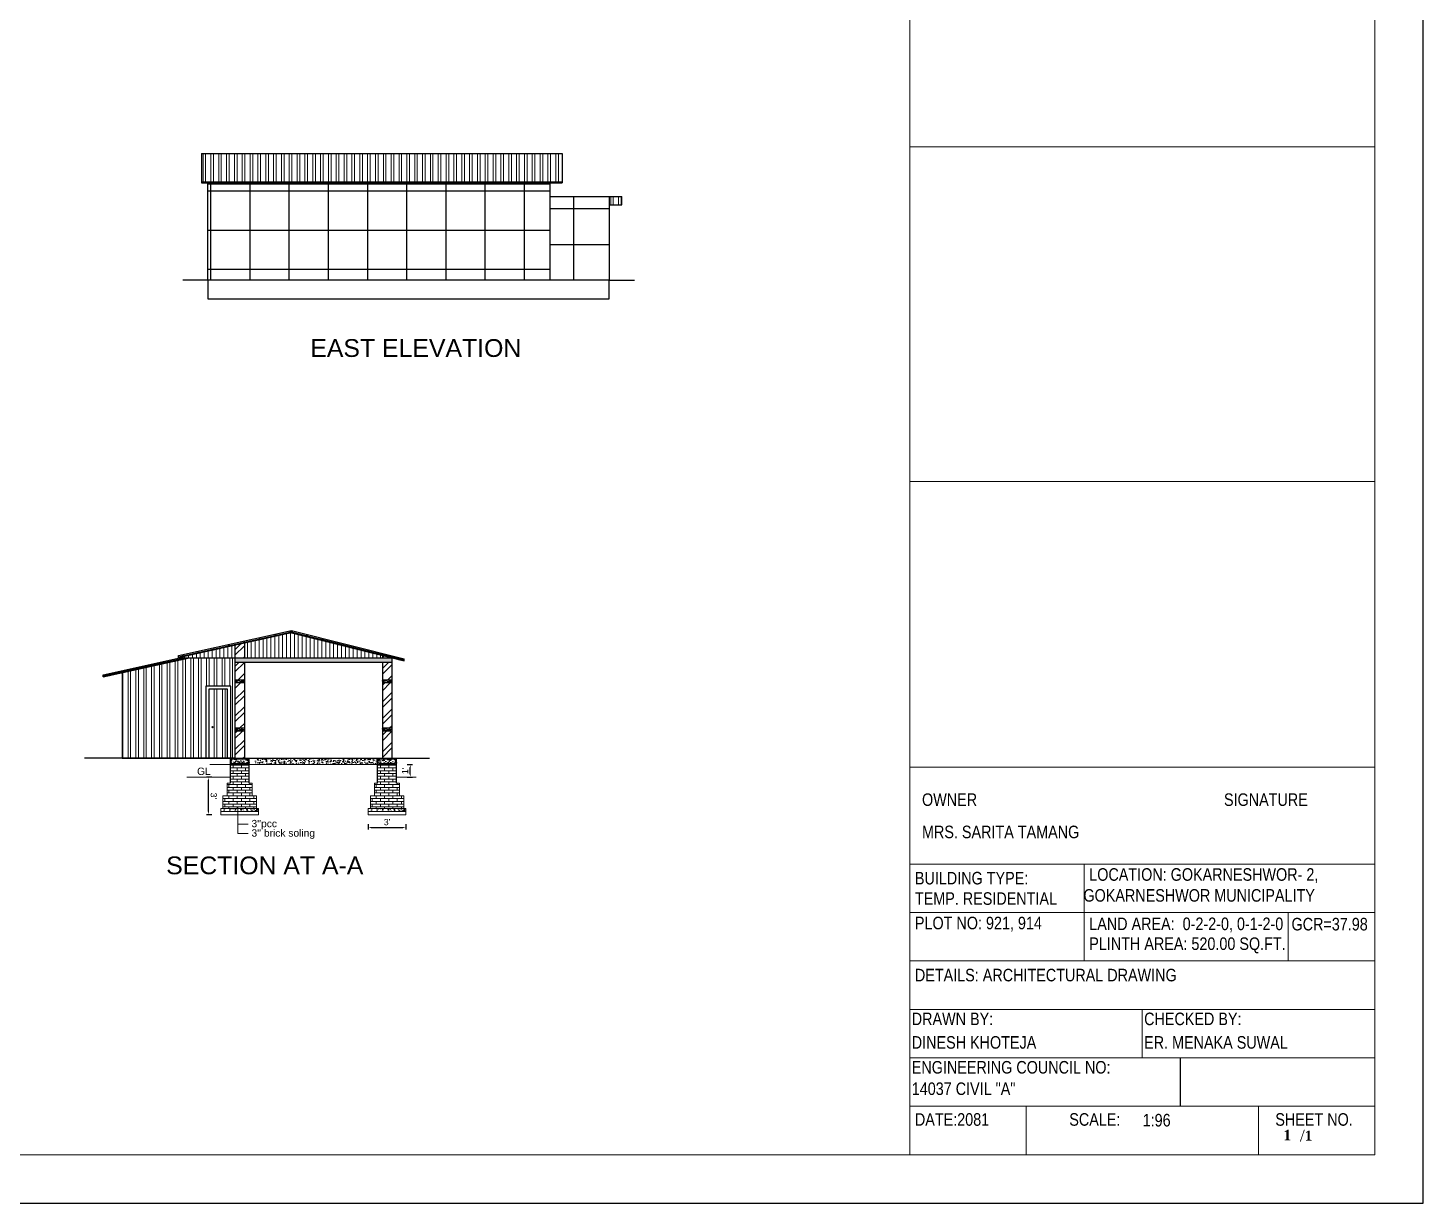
# Model space of a CAD drawing. Header units: inches. Extents: x 961 to 4138, y -14268 to -12020.
# Drawn here: x 2803 to 4138, y -14268 to -13144 of the extents above; entities that cross this region are included whole.
import ezdxf

# ---------------------------------------------------------------- set-up
doc = ezdxf.new("R2010")
doc.units = ezdxf.units.IN
doc.header["$LTSCALE"] = 0.5
doc.header["$MEASUREMENT"] = 0
doc.header["$PDMODE"] = 66
for name, color, linetype, lineweight in [('1', 7, 'Continuous', 25), ('DIM_LINE', 173, 'Continuous', 20), ('door', 202, 'Continuous', 5), ('ELE1', 3, 'Continuous', 9), ('steps', 253, 'Continuous', 20), ('TEXT', 220, 'Continuous', 9), ('Text 0.200', 122, 'Continuous', 20), ('WALL - A', 1, 'Continuous', 40)]:
    doc.layers.add(name, color=color, linetype=linetype, lineweight=lineweight)
doc.layers.add('A-Wall', color=7, linetype='Continuous')
doc.styles.add('Lettring Text', font='arial.ttf')
doc.styles.add('ordinary', font='ARIALN.TTF')
doc.styles.get("Standard").update_dxf_attribs({"font": 'arial.ttf'})
doc.dimstyles.new('Copy of Standard', dxfattribs={"dimtxt": 6, "dimasz": 2.875, "dimexe": 2, "dimexo": 4, "dimgap": 2, "dimtad": 1, "dimdec": 0, "dimrnd": 1, "dimzin": 0, "dimdsep": 46, "dimlunit": 4, "dimtxsty": 'Lettring Text', "dimcen": 0.1, "dimclrd": 7, "dimclre": 7, "dimclrt": 7, "dimazin": 0, "dimtfac": 0.645, "dimtdec": 0, "dimtmove": 1, "dimatfit": 0, "dimfxl": 3, "dimfxlon": 1, "dimtfillclr": 256, "dimtolj": 1, "dimtzin": 0, "dimlwd": -1, "dimlwe": -1, "dimarcsym": 2})
pattern_1 = [(45, (-361947.799, 27380.32), (-7.9549513, 7.9549513), []), (45, (-361942.496, 27380.32), (-7.9549513, 7.9549513), [])]
pattern_2 = [(90, (-361947.7992, 27380.3205), (-3.75, 0), [])]

# ---------------------------------------------------------------- blocks, each defined once
blk = doc.blocks.new('*D1846')
at = {"color": 7, "transparency": 16777216}
for p, q in [((2979.3, -13860.5), (2974.3, -13860.5)), ((2976.3, -13893.6), (2976.3, -13863.4)), ((2979.3, -13896.5), (2974.3, -13896.5))]:
    blk.add_line(p, q, dxfattribs=at)
at = {"color": 7, "linetype": 'ByBlock', "transparency": 16777216}
for points in [[(2976.7, -13863.4), (2975.8, -13863.4), (2976.3, -13860.5)], [(2976.7, -13893.6), (2975.8, -13893.6), (2976.3, -13896.5)]]:
    blk.add_solid(points, dxfattribs=at)
at = {"layer": 'Defpoints', "color": 0, "linetype": 'ByBlock', "transparency": 16777216}
for p in [(2976.3, -13860.5), (2988.1, -13860.5), (2988.1, -13896.5)]:
    blk.add_point(p, dxfattribs=at)
at = {"color": 7, "linetype": 'ByBlock', "lineweight": 5, "transparency": 16777216, "insert": (2981.3, -13878.5), "char_height": 6, "attachment_point": 5, "rotation": 270.0012, "style": 'Lettring Text'}
blk.add_mtext("\\A1;3'", dxfattribs=at)
blk = doc.blocks.new('*D1847')
at = {"color": 7, "transparency": 16777216}
for p, q in [((3166.3, -13848.5), (3171.3, -13848.5)), ((3169.3, -13857.6), (3169.3, -13851.4)), ((3166.3, -13860.5), (3171.3, -13860.5))]:
    blk.add_line(p, q, dxfattribs=at)
at = {"color": 7, "linetype": 'ByBlock', "transparency": 16777216}
for points in [[(3168.8, -13851.4), (3169.8, -13851.4), (3169.3, -13848.5)], [(3168.8, -13857.6), (3169.8, -13857.6), (3169.3, -13860.5)]]:
    blk.add_solid(points, dxfattribs=at)
at = {"layer": 'Defpoints', "color": 0, "linetype": 'ByBlock', "transparency": 16777216}
for p in [(3156.1, -13848.5), (3169.3, -13848.5), (3156.1, -13860.5)]:
    blk.add_point(p, dxfattribs=at)
at = {"color": 7, "linetype": 'ByBlock', "lineweight": 5, "transparency": 16777216, "insert": (3164.3, -13854.5), "char_height": 6, "attachment_point": 5, "rotation": 90, "style": 'Lettring Text'}
blk.add_mtext("\\A1;1'", dxfattribs=at)
blk = doc.blocks.new('*D1845')
at = {"color": 7, "transparency": 16777216}
for p, q in [((3129.1, -13905.7), (3129.1, -13910.7)), ((3165.1, -13905.7), (3165.1, -13910.7)), ((3131.9, -13908.7), (3162.2, -13908.7))]:
    blk.add_line(p, q, dxfattribs=at)
at = {"color": 7, "linetype": 'ByBlock', "transparency": 16777216}
for points in [[(3131.9, -13908.2), (3131.9, -13909.2), (3129.1, -13908.7)], [(3162.2, -13908.2), (3162.2, -13909.2), (3165.1, -13908.7)]]:
    blk.add_solid(points, dxfattribs=at)
at = {"layer": 'Defpoints', "color": 0, "linetype": 'ByBlock', "transparency": 16777216}
for p in [(3129.1, -13896.5), (3165.1, -13896.5), (3165.1, -13908.7)]:
    blk.add_point(p, dxfattribs=at)
at = {"color": 7, "linetype": 'ByBlock', "lineweight": 5, "transparency": 16777216, "insert": (3147.1, -13903.6), "char_height": 6, "attachment_point": 5, "style": 'Lettring Text'}
blk.add_mtext("\\A1;3'", dxfattribs=at)

msp = doc.modelspace()

# ---------------------------------------------------------------- hatches: boundary and pattern name
at = {"linetype": 'ByBlock', "lineweight": 5}
h = msp.add_hatch(dxfattribs=at)
h.set_pattern_fill('AR-CONC', scale=0.5, style=0)
h.set_pattern_definition([(50, (-43237.3515, 55037.2703), (3.58630091, -0.31376067), [0.375, -4.125]), (355, (-43237.3515, 55037.2703), (-0.69375667, 3.76096067), [0.3, -3.3]), (100.4514, (-43237.0526, 55037.2442), (2.89254691, 3.44719771), [0.31870095, -3.50571056]), (46.1842, (-43237.3515, 55038.2703), (5.33620524, -0.82759507), [0.5625, -6.1875]), (96.6356, (-43236.907, 55038.2014), (4.67331353, 4.87058935), [0.47805144, -5.258565]), (351.1842, (-43237.3515, 55038.2703), (4.67330973, 4.870593), [0.45, -4.95]), (21, (-43236.8515, 55038.0203), (2.98453526, -2.01309445), [0.375, -4.125]), (326, (-43236.8515, 55038.0203), (1.21657666, 3.62575023), [0.3, -3.3]), (71.4514, (-43236.6028, 55037.8526), (4.20111314, 1.61265248), [0.31870095, -3.50571056]), (37.5, (-43237.3515, 55037.2703), (0.060799277, 1.66446927), [0, -3.26, 0, -3.35, 0, -3.3125]), (7.5, (-43237.3515, 55037.2703), (1.315347687, 1.97205856), [0, -1.91, 0, -3.185, 0, -1.2625]), (327.5, (-43238.4665, 55037.2703), (2.66911218, -0.112774359), [0, -1.25, 0, -3.9, 0, -5.175]), (317.5, (-43238.9665, 55037.2703), (2.91593085, 0.50052491), [0, -1.625, 0, -2.59, 0, -3.675])])
h.paths.add_polyline_path([(3010.6, -13767.5), (3001.6, -13767.5), (3001.6, -13770.5), (3010.6, -13770.5)])
h.paths.add_polyline_path([(3009.5, -13769.6, -0.404321), (3009, -13769.1, -1), (3010, -13769.1, -0.424176), (3009.5, -13769.6), (3002.7, -13769.6, -0.424176), (3002.2, -13769.1, -1), (3003.2, -13769.1, -0.404321), (3002.7, -13769.6)], flags=16)
h = msp.add_hatch(color=7, dxfattribs=at)
h.paths.add_polyline_path([(3010, -13769.1, 0.414214), (3009.5, -13768.6), (3009.3, -13768.7, 0.315664), (3009, -13769.1, 1)])
h.paths.add_polyline_path([(3002.8, -13768.7), (3002.7, -13768.6, 0.414214), (3002.2, -13769.1, 0.404321), (3002.6, -13769.6), (3002.7, -13769.6, 0.404321), (3003.2, -13769.1, 0.315664)])
h = msp.add_hatch(dxfattribs=at)
h.set_pattern_fill('AR-CONC', scale=0.5, style=0)
h.set_pattern_definition([(50, (-43096.3515, 55037.2703), (3.58630091, -0.31376067), [0.375, -4.125]), (355, (-43096.3515, 55037.2703), (-0.69375667, 3.76096067), [0.3, -3.3]), (100.4514, (-43096.0526, 55037.2442), (2.89254691, 3.44719771), [0.31870095, -3.50571056]), (46.1842, (-43096.3515, 55038.2703), (5.33620524, -0.82759507), [0.5625, -6.1875]), (96.6356, (-43095.907, 55038.2014), (4.67331353, 4.87058935), [0.47805144, -5.258565]), (351.1842, (-43096.3515, 55038.2703), (4.67330973, 4.870593), [0.45, -4.95]), (21, (-43095.8515, 55038.0203), (2.98453526, -2.01309445), [0.375, -4.125]), (326, (-43095.8515, 55038.0203), (1.21657666, 3.62575023), [0.3, -3.3]), (71.4514, (-43095.6028, 55037.8526), (4.20111314, 1.61265248), [0.31870095, -3.50571056]), (37.5, (-43096.3515, 55037.2703), (0.060799277, 1.66446927), [0, -3.26, 0, -3.35, 0, -3.3125]), (7.5, (-43096.3515, 55037.2703), (1.315347687, 1.97205856), [0, -1.91, 0, -3.185, 0, -1.2625]), (327.5, (-43097.4665, 55037.2703), (2.66911218, -0.112774359), [0, -1.25, 0, -3.9, 0, -5.175]), (317.5, (-43097.9665, 55037.2703), (2.91593085, 0.50052491), [0, -1.625, 0, -2.59, 0, -3.675])])
h.paths.add_polyline_path([(3151.6, -13767.5), (3142.6, -13767.5), (3142.6, -13770.5), (3151.6, -13770.5)])
h.paths.add_polyline_path([(3150.5, -13769.6, -0.404321), (3150, -13769.1, -1), (3151, -13769.1, -0.424176), (3150.5, -13769.6), (3143.7, -13769.6, -0.424176), (3143.2, -13769.1, -1), (3144.2, -13769.1, -0.404321), (3143.7, -13769.6)], flags=16)
h = msp.add_hatch(color=7, dxfattribs=at)
h.paths.add_polyline_path([(3151, -13769.1, 0.414214), (3150.5, -13768.6), (3150.3, -13768.7, 0.315664), (3150, -13769.1, 1)])
h.paths.add_polyline_path([(3143.8, -13768.7), (3143.7, -13768.6, 0.414214), (3143.2, -13769.1, 0.404321), (3143.6, -13769.6), (3143.7, -13769.6, 0.404321), (3144.2, -13769.1, 0.315664)])
h = msp.add_hatch(dxfattribs=at)
h.set_pattern_fill('AR-CONC', scale=0.5, style=0)
h.set_pattern_definition([(50, (-43237.3515, 54991.2703), (3.58630091, -0.31376067), [0.375, -4.125]), (355, (-43237.3515, 54991.2703), (-0.69375667, 3.76096067), [0.3, -3.3]), (100.4514, (-43237.0526, 54991.2442), (2.89254691, 3.44719771), [0.31870095, -3.50571056]), (46.1842, (-43237.3515, 54992.2703), (5.33620524, -0.82759507), [0.5625, -6.1875]), (96.6356, (-43236.907, 54992.2014), (4.67331353, 4.87058935), [0.47805144, -5.258565]), (351.1842, (-43237.3515, 54992.2703), (4.67330973, 4.870593), [0.45, -4.95]), (21, (-43236.8515, 54992.0203), (2.98453526, -2.01309445), [0.375, -4.125]), (326, (-43236.8515, 54992.0203), (1.21657666, 3.62575023), [0.3, -3.3]), (71.4514, (-43236.6028, 54991.8526), (4.20111314, 1.61265248), [0.31870095, -3.50571056]), (37.5, (-43237.3515, 54991.2703), (0.060799277, 1.66446927), [0, -3.26, 0, -3.35, 0, -3.3125]), (7.5, (-43237.3515, 54991.2703), (1.315347687, 1.97205856), [0, -1.91, 0, -3.185, 0, -1.2625]), (327.5, (-43238.4665, 54991.2703), (2.66911218, -0.112774359), [0, -1.25, 0, -3.9, 0, -5.175]), (317.5, (-43238.9665, 54991.2703), (2.91593085, 0.50052491), [0, -1.625, 0, -2.59, 0, -3.675])])
h.paths.add_polyline_path([(3010.6, -13813.5), (3001.6, -13813.5), (3001.6, -13816.5), (3010.6, -13816.5)])
h.paths.add_polyline_path([(3009.5, -13815.6, -0.404321), (3009, -13815.1, -1), (3010, -13815.1, -0.424176), (3009.5, -13815.6), (3002.7, -13815.6, -0.424176), (3002.2, -13815.1, -1), (3003.2, -13815.1, -0.404321), (3002.7, -13815.6)], flags=16)
h = msp.add_hatch(color=7, dxfattribs=at)
h.paths.add_polyline_path([(3010, -13815.1, 0.414214), (3009.5, -13814.6), (3009.3, -13814.7, 0.315664), (3009, -13815.1, 1)])
h.paths.add_polyline_path([(3002.8, -13814.7), (3002.7, -13814.6, 0.414214), (3002.2, -13815.1, 0.404321), (3002.6, -13815.6), (3002.7, -13815.6, 0.404321), (3003.2, -13815.1, 0.315664)])
h = msp.add_hatch(dxfattribs=at)
h.set_pattern_fill('AR-CONC', scale=0.5, style=0)
h.set_pattern_definition([(50, (-43096.3515, 54991.2703), (3.58630091, -0.31376067), [0.375, -4.125]), (355, (-43096.3515, 54991.2703), (-0.69375667, 3.76096067), [0.3, -3.3]), (100.4514, (-43096.0526, 54991.2442), (2.89254691, 3.44719771), [0.31870095, -3.50571056]), (46.1842, (-43096.3515, 54992.2703), (5.33620524, -0.82759507), [0.5625, -6.1875]), (96.6356, (-43095.907, 54992.2014), (4.67331353, 4.87058935), [0.47805144, -5.258565]), (351.1842, (-43096.3515, 54992.2703), (4.67330973, 4.870593), [0.45, -4.95]), (21, (-43095.8515, 54992.0203), (2.98453526, -2.01309445), [0.375, -4.125]), (326, (-43095.8515, 54992.0203), (1.21657666, 3.62575023), [0.3, -3.3]), (71.4514, (-43095.6028, 54991.8526), (4.20111314, 1.61265248), [0.31870095, -3.50571056]), (37.5, (-43096.3515, 54991.2703), (0.060799277, 1.66446927), [0, -3.26, 0, -3.35, 0, -3.3125]), (7.5, (-43096.3515, 54991.2703), (1.315347687, 1.97205856), [0, -1.91, 0, -3.185, 0, -1.2625]), (327.5, (-43097.4665, 54991.2703), (2.66911218, -0.112774359), [0, -1.25, 0, -3.9, 0, -5.175]), (317.5, (-43097.9665, 54991.2703), (2.91593085, 0.50052491), [0, -1.625, 0, -2.59, 0, -3.675])])
h.paths.add_polyline_path([(3151.6, -13813.5), (3142.6, -13813.5), (3142.6, -13816.5), (3151.6, -13816.5)])
h.paths.add_polyline_path([(3150.5, -13815.6, -0.404321), (3150, -13815.1, -1), (3151, -13815.1, -0.424176), (3150.5, -13815.6), (3143.7, -13815.6, -0.424176), (3143.2, -13815.1, -1), (3144.2, -13815.1, -0.404321), (3143.7, -13815.6)], flags=16)
h = msp.add_hatch(color=7, dxfattribs=at)
h.paths.add_polyline_path([(3151, -13815.1, 0.414214), (3150.5, -13814.6), (3150.3, -13814.7, 0.315664), (3150, -13815.1, 1)])
h.paths.add_polyline_path([(3143.8, -13814.7), (3143.7, -13814.6, 0.414214), (3143.2, -13815.1, 0.404321), (3143.6, -13815.6), (3143.7, -13815.6, 0.404321), (3144.2, -13815.1, 0.315664)])
at = {"layer": '1', "ltscale": 5}
h = msp.add_hatch(dxfattribs=at)
h.set_pattern_fill('ANSI37', color=256, scale=300, angle=45, style=0)
h.set_pattern_definition([(90, (-360283.96, 27837.63), (-37.5, 0), []), (180, (-360283.96, 27837.63), (-4e-15, -37.5), [])])
h.paths.add_polyline_path([(3302.7, -13385.2), (3302.7, -13293.2), (2975.7, -13293.2), (2975.7, -13385.2)])
h = msp.add_hatch(dxfattribs=at)
h.set_pattern_fill('ANSI37', color=256, scale=275, angle=45, style=0)
h.set_pattern_definition([(90, (1039800.913, -752413.743), (-34.375, 0), []), (180, (1039800.913, -752413.743), (-4e-15, -34.375), [])])
h.paths.add_polyline_path([(3302.7, -13385.2), (3359.7, -13385.2), (3359.7, -13313.3), (3359.7, -13305.4), (3302.7, -13305.4)])
at = {"layer": 'DIM_LINE'}
h = msp.add_hatch(dxfattribs=at)
h.set_pattern_fill('ANSI32', color=256, scale=20, angle=45)
h.set_pattern_definition([(90, (-360283.961, 27837.629), (-7.5, 0), []), (90, (-360281.461, 27840.129), (-7.5, 0), [])])
h.paths.add_polyline_path([(3314.7, -13291.1), (3314.7, -13264.1), (2969.7, -13264.1), (2969.7, -13291.1)])
h = msp.add_hatch(dxfattribs=at)
h.set_pattern_fill('ANSI32', color=256, scale=20, angle=45)
h.set_pattern_definition([(90, (-360283.961, 27839.381), (-7.5, 0), []), (90, (-360281.461, 27841.881), (-7.5, 0), [])])
h.paths.add_polyline_path([(3371.7, -13305.4), (3359.7, -13305.4), (3359.7, -13313.3), (3371.7, -13313.3)])
h = msp.add_hatch(dxfattribs=at)
h.set_pattern_fill('ANSI32', color=256, scale=20, angle=45)
h.set_pattern_definition([(90, (-361158.2336, 27380.3205), (-7.5, 0), []), (90, (-361155.7336, 27382.8205), (-7.5, 0), [])])
h.paths.add_polyline_path([(2893.6, -13760.8), (2958.2, -13746.5), (3001.6, -13746.5), (3001.6, -13842.5), (2997.6, -13842.5), (2997.6, -13773.5), (2973.6, -13773.5), (2973.6, -13842.5), (2893.6, -13842.5)])
h = msp.add_hatch(dxfattribs=at)
h.set_pattern_fill('ANSI32', color=256, scale=21, angle=45)
h.set_pattern_definition([(90, (-361158.2336, 27380.3205), (-7.875, 0), []), (90, (-361155.6086, 27382.9455), (-7.875, 0), [])])
h.paths.add_polyline_path([(2994.6, -13776.5), (2976.6, -13776.5), (2976.6, -13842.5), (2994.6, -13842.5)])
at = {"layer": 'door', "ltscale": 0.5}
h = msp.add_hatch(dxfattribs=at)
h.set_pattern_fill('AR-BRSTD', color=256)
h.set_pattern_definition([(0, (-152396.2472, 13044.947), (0, 2.667), []), (90, (-152396.247, 13044.947), (-4, 2.667), [2.667, -2.667])])
h.paths.add_polyline_path([(3015.1, -13848.5), (2997.1, -13848.5), (2997.1, -13866.5), (3015.1, -13866.5)])
h.paths.add_polyline_path([(3018.1, -13866.5), (2994.1, -13866.5), (2994.1, -13878.5), (3015.1, -13878.5), (3018.1, -13878.5)])
h.paths.add_polyline_path([(3022.1, -13878.5), (3015.1, -13878.5), (2994.1, -13878.5), (2990.1, -13878.5), (2990.1, -13890.5), (3022.1, -13890.5)])
h = msp.add_hatch(dxfattribs=at)
h.set_pattern_fill('AR-CONC', color=256, scale=0.8, style=0)
h.set_pattern_definition([(50, (-61322.173, 102669.7413), (5.73808146, -0.50201708), [0.6, -6.6]), (355, (-61322.173, 102669.7413), (-1.11001067, 6.01753707), [0.48, -5.28]), (100.4514, (-61321.695, 102669.6995), (4.62807505, 5.51551634), [0.50992152, -5.6091369]), (46.1842, (-61322.173, 102671.341), (8.5379284, -1.3241521), [0.9, -9.9]), (96.6356, (-61321.462, 102671.231), (7.47730164, 7.79294297), [0.7648823, -8.413704]), (351.1842, (-61322.173, 102671.341), (7.47729556, 7.7929488), [0.72, -7.92]), (21, (-61321.373, 102670.9413), (4.77525642, -3.22095113), [0.6, -6.6]), (326, (-61321.373, 102670.9413), (1.94652266, 5.80120036), [0.48, -5.28]), (71.4514, (-61320.975, 102670.673), (6.72178103, 2.58024397), [0.50992152, -5.6091369]), (37.5, (-61322.1732, 102669.7413), (0.097278843, 2.66315083), [0, -5.216, 0, -5.36, 0, -5.3]), (7.5, (-61322.1732, 102669.7413), (2.1045563, 3.155293695), [0, -3.056, 0, -5.096, 0, -2.02]), (327.5, (-61323.9572, 102669.7413), (4.27057949, -0.180438974), [0, -2, 0, -6.24, 0, -8.28]), (317.5, (-61324.757, 102669.7413), (4.66548935, 0.80083986), [0, -2.6, 0, -4.144, 0, -5.88])])
h.paths.add_polyline_path([(3015.1, -13842.5), (2997.1, -13842.5), (2997.1, -13848.5), (3015.1, -13848.5), (3015.1, -13843.4)])
h.paths.add_polyline_path([(3014.1, -13843.4), (3014.1, -13847.5), (2998.1, -13847.5), (2998.1, -13843.4), (2998.4, -13843.4, -0.049683), (2998.4, -13843.4)], flags=16)
h.paths.add_polyline_path([(3014.1, -13843.8, -1), (3013.4, -13843.8, -1)], flags=0)
h.paths.add_polyline_path([(3014.1, -13847.1, -1), (3013.4, -13847.1, -1)], flags=16)
h.paths.add_polyline_path([(2998.7, -13847.1, -1), (2998.1, -13847.1, -1)], flags=16)
h = msp.add_hatch(color=256, dxfattribs=at)
h.paths.add_polyline_path([(2998.7, -13843.8, 0.385424), (2998.4, -13843.4), (2998.4, -13843.4, 0.385424), (2998.1, -13843.8, 1)])
h.paths.add_polyline_path([(2998.1, -13847.1, 1), (2998.7, -13847.1, 1)])
h.paths.add_polyline_path([(3013.4, -13843.8, 1), (3014.1, -13843.8, 1)])
h.paths.add_polyline_path([(3013.4, -13847.1, 1), (3014.1, -13847.1, 1)])
h = msp.add_hatch(dxfattribs=at)
h.set_pattern_fill('AR-BRSTD', color=256)
h.set_pattern_definition([(0, (-152255.2472, 13044.947), (0, 2.667), []), (90, (-152255.247, 13044.947), (-4, 2.667), [2.667, -2.667])])
h.paths.add_polyline_path([(3156.1, -13848.5), (3138.1, -13848.5), (3138.1, -13866.5), (3156.1, -13866.5)])
h.paths.add_polyline_path([(3159.1, -13866.5), (3135.1, -13866.5), (3135.1, -13878.5), (3156.1, -13878.5), (3159.1, -13878.5)])
h.paths.add_polyline_path([(3163.1, -13878.5), (3156.1, -13878.5), (3135.1, -13878.5), (3131.1, -13878.5), (3131.1, -13890.5), (3163.1, -13890.5)])
h = msp.add_hatch(dxfattribs=at)
h.set_pattern_fill('AR-CONC', color=256, scale=0.8, style=0)
h.set_pattern_definition([(50, (-61181.173, 102669.7413), (5.73808146, -0.50201708), [0.6, -6.6]), (355, (-61181.173, 102669.7413), (-1.11001067, 6.01753707), [0.48, -5.28]), (100.4514, (-61180.695, 102669.6995), (4.62807505, 5.51551634), [0.50992152, -5.6091369]), (46.1842, (-61181.173, 102671.341), (8.5379284, -1.3241521), [0.9, -9.9]), (96.6356, (-61180.462, 102671.231), (7.47730164, 7.79294297), [0.7648823, -8.413704]), (351.1842, (-61181.173, 102671.341), (7.47729556, 7.7929488), [0.72, -7.92]), (21, (-61180.373, 102670.9413), (4.77525642, -3.22095113), [0.6, -6.6]), (326, (-61180.373, 102670.9413), (1.94652266, 5.80120036), [0.48, -5.28]), (71.4514, (-61179.975, 102670.673), (6.72178103, 2.58024397), [0.50992152, -5.6091369]), (37.5, (-61181.1732, 102669.7413), (0.097278843, 2.66315083), [0, -5.216, 0, -5.36, 0, -5.3]), (7.5, (-61181.1732, 102669.7413), (2.1045563, 3.155293695), [0, -3.056, 0, -5.096, 0, -2.02]), (327.5, (-61182.9572, 102669.7413), (4.27057949, -0.180438974), [0, -2, 0, -6.24, 0, -8.28]), (317.5, (-61183.757, 102669.7413), (4.66548935, 0.80083986), [0, -2.6, 0, -4.144, 0, -5.88])])
h.paths.add_polyline_path([(3156.1, -13842.5), (3138.1, -13842.5), (3138.1, -13848.5), (3156.1, -13848.5), (3156.1, -13843.4)])
h.paths.add_polyline_path([(3155.1, -13843.4), (3155.1, -13847.5), (3139.1, -13847.5), (3139.1, -13843.4), (3139.4, -13843.4, -0.049683), (3139.4, -13843.4)], flags=16)
h.paths.add_polyline_path([(3155.1, -13843.8, -1), (3154.4, -13843.8, -1)], flags=0)
h.paths.add_polyline_path([(3155.1, -13847.1, -1), (3154.4, -13847.1, -1)], flags=16)
h.paths.add_polyline_path([(3139.7, -13847.1, -1), (3139.1, -13847.1, -1)], flags=16)
h = msp.add_hatch(color=256, dxfattribs=at)
h.paths.add_polyline_path([(3139.7, -13843.8, 0.385424), (3139.4, -13843.4), (3139.4, -13843.4, 0.385424), (3139.1, -13843.8, 1)])
h.paths.add_polyline_path([(3139.1, -13847.1, 1), (3139.7, -13847.1, 1)])
h.paths.add_polyline_path([(3154.4, -13843.8, 1), (3155.1, -13843.8, 1)])
h.paths.add_polyline_path([(3154.4, -13847.1, 1), (3155.1, -13847.1, 1)])
h = msp.add_hatch(dxfattribs=at)
h.set_pattern_fill('AR-CONC', color=256, style=0)
h.set_pattern_definition([(50, (-1761.666, 54552.4), (7.17260183, -0.62752135), [0.75, -8.25]), (355, (-1761.666, 54552.4), (-1.3875133, 7.5219213), [0.6, -6.6]), (100.4514, (-1761.068, 54552.348), (5.7850938, 6.8943954), [0.6374019, -7.0114211]), (46.1842, (-1761.666, 54554.4), (10.6724105, -1.6551901), [1.125, -12.375]), (96.6356, (-1760.776, 54554.262), (9.346627, 9.7411787), [0.9561029, -10.51713]), (351.1842, (-1761.666, 54554.4), (9.3466195, 9.741186), [0.9, -9.9]), (21, (-1760.666, 54553.9), (5.9690705, -4.0261889), [0.75, -8.25]), (326, (-1760.666, 54553.9), (2.4331533, 7.25150045), [0.6, -6.6]), (71.4514, (-1760.168, 54553.5645), (8.4022263, 3.225305), [0.6374019, -7.0114211]), (37.5, (-1761.6657, 54552.4), (0.12159855, 3.32893854), [0, -6.52, 0, -6.7, 0, -6.625]), (7.5, (-1761.6657, 54552.4), (2.63069537, 3.94411712), [0, -3.82, 0, -6.37, 0, -2.525]), (327.5, (-1763.8957, 54552.4), (5.33822436, -0.22554872), [0, -2.5, 0, -7.8, 0, -10.35]), (317.5, (-1764.8957, 54552.4), (5.8318617, 1.00104982), [0, -3.25, 0, -5.18, 0, -7.35])])
h.paths.add_polyline_path([(3024.1, -13890.5), (2988.1, -13890.5), (2988.1, -13893.5), (3024.1, -13893.5)])
h = msp.add_hatch(dxfattribs=at)
h.set_pattern_fill('AR-CONC', color=256, style=0)
h.set_pattern_definition([(50, (-1620.666, 54552.4), (7.17260183, -0.62752135), [0.75, -8.25]), (355, (-1620.666, 54552.4), (-1.3875133, 7.5219213), [0.6, -6.6]), (100.4514, (-1620.068, 54552.348), (5.7850938, 6.8943954), [0.6374019, -7.0114211]), (46.1842, (-1620.666, 54554.4), (10.6724105, -1.6551901), [1.125, -12.375]), (96.6356, (-1619.776, 54554.262), (9.346627, 9.7411787), [0.9561029, -10.51713]), (351.1842, (-1620.666, 54554.4), (9.3466195, 9.741186), [0.9, -9.9]), (21, (-1619.666, 54553.9), (5.9690705, -4.0261889), [0.75, -8.25]), (326, (-1619.666, 54553.9), (2.4331533, 7.25150045), [0.6, -6.6]), (71.4514, (-1619.168, 54553.5645), (8.4022263, 3.225305), [0.6374019, -7.0114211]), (37.5, (-1620.6657, 54552.4), (0.12159855, 3.32893854), [0, -6.52, 0, -6.7, 0, -6.625]), (7.5, (-1620.6657, 54552.4), (2.63069537, 3.94411712), [0, -3.82, 0, -6.37, 0, -2.525]), (327.5, (-1622.8957, 54552.4), (5.33822436, -0.22554872), [0, -2.5, 0, -7.8, 0, -10.35]), (317.5, (-1623.8957, 54552.4), (5.8318617, 1.00104982), [0, -3.25, 0, -5.18, 0, -7.35])])
h.paths.add_polyline_path([(3165.1, -13890.5), (3129.1, -13890.5), (3129.1, -13893.5), (3165.1, -13893.5)])
at = {"layer": 'steps', "ltscale": 0.3}
h = msp.add_hatch(dxfattribs=at)
h.set_pattern_fill('ANSI31', scale=30, angle=45)
h.set_pattern_definition(pattern_2)
h.paths.add_polyline_path([(3001.6, -13746.5), (3001.6, -13734.5), (2947.6, -13746.5)])
h = msp.add_hatch(dxfattribs=at)
h.set_pattern_fill('ANSI31', scale=30, angle=45)
h.set_pattern_definition(pattern_2)
h.paths.add_polyline_path([(3142.6, -13746.5), (3142.6, -13744.2), (3055.6, -13722.5), (3054.6, -13722.7), (3010.6, -13732.5), (3010.6, -13746.5)])
h = msp.add_hatch(dxfattribs=at)
h.set_pattern_fill('AR-CONC', scale=0.8, style=0)
h.set_pattern_definition([(50, (-361947.799, 27380.3205), (5.73808146, -0.50201708), [0.6, -6.6]), (355, (-361947.799, 27380.3205), (-1.11001067, 6.01753707), [0.48, -5.28]), (100.4514445, (-361947.321, 27380.2787), (4.62807077, 5.51551993), [0.50992154, -5.6091369]), (46.1842, (-361947.799, 27381.9205), (8.53793065, -1.32415425), [0.9, -9.9]), (96.6356355, (-361947.088, 27381.81), (7.47729557, 7.7929488), [0.76488274, -8.41371008]), (351.184164, (-361947.799, 27381.9205), (7.47729556, 7.7929488), [0.72, -7.92]), (21, (-361946.999, 27381.5205), (4.775256417, -3.220951125), [0.6, -6.6]), (326, (-361946.999, 27381.5205), (1.94652266, 5.80120036), [0.48, -5.28]), (71.4514447, (-361946.6013, 27381.252), (6.72177901, 2.58024922), [0.50992152, -5.6091369]), (37.5, (-361947.7992, 27380.3205), (0.097278843, 2.663150831), [0, -5.216, 0, -5.36, 0, -5.3]), (7.5, (-361947.7992, 27380.3205), (2.1045563, 3.155293695), [0, -3.056, 0, -5.096, 0, -2.02]), (327.5, (-361949.5832, 27380.3205), (4.27057949, -0.180438974), [0, -2, 0, -6.24, 0, -8.28]), (317.5, (-361950.3832, 27380.3205), (4.665489355, 0.80083986), [0, -2.6, 0, -4.144, 0, -5.88])])
h.paths.add_polyline_path([(3151.6, -13750.5), (3151.6, -13746.5), (3001.6, -13746.5), (3001.6, -13750.5)])
h = msp.add_hatch(dxfattribs=at)
h.set_pattern_fill('AR-CONC', scale=0.8, style=0)
h.set_pattern_definition([(50, (-353355.5145, 19293.8924), (5.73808146, -0.50201708), [0.6, -6.6]), (355, (-353355.5145, 19293.8924), (-1.11001067, 6.01753707), [0.48, -5.28]), (100.4514445, (-353355.0363, 19293.8506), (4.62807077, 5.51551993), [0.50992154, -5.6091369]), (46.1842, (-353355.5145, 19295.4924), (8.53793065, -1.32415425), [0.9, -9.9]), (96.6356355, (-353354.803, 19295.382), (7.47729557, 7.7929488), [0.76488274, -8.41371008]), (351.184164, (-353355.5145, 19295.492), (7.47729556, 7.7929488), [0.72, -7.92]), (21, (-353354.7145, 19295.0924), (4.77525642, -3.220951125), [0.6, -6.6]), (326, (-353354.7145, 19295.0924), (1.94652266, 5.80120036), [0.48, -5.28]), (71.4514447, (-353354.3165, 19294.824), (6.72177901, 2.58024922), [0.50992152, -5.6091369]), (37.5, (-353355.5145, 19293.8924), (0.097278843, 2.663150831), [0, -5.216, 0, -5.36, 0, -5.3]), (7.5, (-353355.5145, 19293.8924), (2.1045563, 3.155293695), [0, -3.056, 0, -5.096, 0, -2.02]), (327.5, (-353357.2985, 19293.8924), (4.27057949, -0.180438974), [0, -2, 0, -6.24, 0, -8.28]), (317.5, (-353358.0985, 19293.8924), (4.665489355, 0.80083986), [0, -2.6, 0, -4.144, 0, -5.88])])
h.paths.add_polyline_path([(3014.1, -13843.4), (2998.1, -13843.4), (2998.1, -13847.5), (3014.1, -13847.5)])
h = msp.add_hatch(dxfattribs=at)
h.set_pattern_fill('AR-CONC', scale=0.8, style=0)
h.set_pattern_definition([(50, (-353349.5145, 19293.8924), (5.73808146, -0.50201708), [0.6, -6.6]), (355, (-353349.5145, 19293.8924), (-1.11001067, 6.01753707), [0.48, -5.28]), (100.4514445, (-353349.0363, 19293.8506), (4.62807077, 5.51551993), [0.50992154, -5.6091369]), (46.1842, (-353349.5145, 19295.4924), (8.53793065, -1.32415425), [0.9, -9.9]), (96.6356355, (-353348.803, 19295.382), (7.47729557, 7.7929488), [0.76488274, -8.41371008]), (351.184164, (-353349.5145, 19295.492), (7.47729556, 7.7929488), [0.72, -7.92]), (21, (-353348.7145, 19295.0924), (4.77525642, -3.220951125), [0.6, -6.6]), (326, (-353348.7145, 19295.0924), (1.94652266, 5.80120036), [0.48, -5.28]), (71.4514447, (-353348.3165, 19294.824), (6.72177901, 2.58024922), [0.50992152, -5.6091369]), (37.5, (-353349.5145, 19293.8924), (0.097278843, 2.663150831), [0, -5.216, 0, -5.36, 0, -5.3]), (7.5, (-353349.5145, 19293.8924), (2.1045563, 3.155293695), [0, -3.056, 0, -5.096, 0, -2.02]), (327.5, (-353351.2985, 19293.8924), (4.27057949, -0.180438974), [0, -2, 0, -6.24, 0, -8.28]), (317.5, (-353352.0985, 19293.8924), (4.665489355, 0.80083986), [0, -2.6, 0, -4.144, 0, -5.88])])
h.paths.add_polyline_path([(3138.1, -13842.5), (3021.1, -13842.5), (3021.1, -13848.5), (3138.1, -13848.5)])
h = msp.add_hatch(dxfattribs=at)
h.set_pattern_fill('AR-CONC', scale=0.8, style=0)
h.set_pattern_definition([(50, (-353441.0145, 19293.8924), (5.73808146, -0.50201708), [0.6, -6.6]), (355, (-353441.0145, 19293.8924), (-1.11001067, 6.01753707), [0.48, -5.28]), (100.4514445, (-353440.5363, 19293.8506), (4.62807077, 5.51551993), [0.50992154, -5.6091369]), (46.1842, (-353441.0145, 19295.4924), (8.53793065, -1.32415425), [0.9, -9.9]), (96.6356355, (-353440.303, 19295.382), (7.47729557, 7.7929488), [0.76488274, -8.41371008]), (351.184164, (-353441.0145, 19295.492), (7.47729556, 7.7929488), [0.72, -7.92]), (21, (-353440.2145, 19295.0924), (4.77525642, -3.220951125), [0.6, -6.6]), (326, (-353440.2145, 19295.0924), (1.94652266, 5.80120036), [0.48, -5.28]), (71.4514447, (-353439.8165, 19294.824), (6.72177901, 2.58024922), [0.50992152, -5.6091369]), (37.5, (-353441.0145, 19293.8924), (0.097278843, 2.663150831), [0, -5.216, 0, -5.36, 0, -5.3]), (7.5, (-353441.0145, 19293.8924), (2.1045563, 3.155293695), [0, -3.056, 0, -5.096, 0, -2.02]), (327.5, (-353442.7985, 19293.8924), (4.27057949, -0.180438974), [0, -2, 0, -6.24, 0, -8.28]), (317.5, (-353443.5985, 19293.8924), (4.665489355, 0.80083986), [0, -2.6, 0, -4.144, 0, -5.88])])
h.paths.add_polyline_path([(3155.1, -13843.4), (3139.1, -13843.4), (3139.1, -13847.5), (3155.1, -13847.5)])
at = {"layer": 'WALL - A', "lineweight": 25}
h = msp.add_hatch(dxfattribs=at)
h.set_pattern_fill('ANSI32', color=256, scale=30, style=0)
h.set_pattern_definition(pattern_1)
h.paths.add_polyline_path([(3010.6, -13732.5), (3001.6, -13734.5), (3001.6, -13746.5), (3010.6, -13746.5)])
h = msp.add_hatch(dxfattribs=at)
h.set_pattern_fill('ANSI32', color=256, scale=30, style=0)
h.set_pattern_definition(pattern_1)
h.paths.add_polyline_path([(3151.6, -13746.5), (3142.6, -13744.2), (3142.6, -13746.5)])
h = msp.add_hatch(dxfattribs=at)
h.set_pattern_fill('ANSI32', color=256, scale=30, style=0)
h.set_pattern_definition(pattern_1)
h.paths.add_polyline_path([(3001.6, -13767.5), (3010.6, -13767.5), (3010.6, -13750.5), (3001.6, -13750.5)])
h = msp.add_hatch(dxfattribs=at)
h.set_pattern_fill('ANSI32', color=256, scale=30, style=0)
h.set_pattern_definition(pattern_1)
h.paths.add_polyline_path([(3151.6, -13750.5), (3142.6, -13750.5), (3142.6, -13767.5), (3151.6, -13767.5)])
h = msp.add_hatch(dxfattribs=at)
h.set_pattern_fill('ANSI32', color=256, scale=30, style=0)
h.set_pattern_definition(pattern_1)
h.paths.add_polyline_path([(3001.6, -13813.5), (3010.6, -13813.5), (3010.6, -13770.5), (3001.6, -13770.5)])
h = msp.add_hatch(dxfattribs=at)
h.set_pattern_fill('ANSI32', color=256, scale=30, style=0)
h.set_pattern_definition(pattern_1)
h.paths.add_polyline_path([(3151.6, -13770.5), (3142.6, -13770.5), (3142.6, -13813.5), (3151.6, -13813.5)])
h = msp.add_hatch(dxfattribs=at)
h.set_pattern_fill('ANSI32', color=256, scale=30, style=0)
h.set_pattern_definition(pattern_1)
h.paths.add_polyline_path([(3001.6, -13842.5), (3010.6, -13842.5), (3010.6, -13816.5), (3001.6, -13816.5)])
h = msp.add_hatch(dxfattribs=at)
h.set_pattern_fill('ANSI32', color=256, scale=30, style=0)
h.set_pattern_definition(pattern_1)
h.paths.add_polyline_path([(3142.6, -13842.5), (3151.6, -13842.5), (3151.6, -13816.5), (3142.6, -13816.5)])

# ---------------------------------------------------------------- linework, layer by layer
at = {"ltscale": 0.5}
for p, q in [((2969.7, -13264.1), (3314.7, -13264.1)), ((2969.7, -13264.1), (2969.7, -13292.2)), ((3314.7, -13264.1), (3314.7, -13292.2)), ((2969.7, -13291.1), (3314.7, -13291.1)), ((2969.7, -13292.2), (3314.7, -13292.2)), ((2975.7, -13385.2), (2975.7, -13292.2)), ((2975.7, -13293.2), (3302.7, -13293.2)), ((3302.7, -13292.2), (3302.7, -13385.2)), ((3302.7, -13305.4), (3371.7, -13305.4)), ((3359.7, -13305.4), (3359.7, -13313.3)), ((3371.7, -13313.3), (3371.7, -13305.4)), ((3359.7, -13313.3), (3371.7, -13313.3)), ((3359.7, -13313.3), (3359.7, -13385.2)), ((2975.7, -13385.2), (2951.7, -13385.2)), ((3302.7, -13385.2), (2975.7, -13385.2)), ((2975.7, -13385.2), (2975.7, -13403.2)), ((3359.7, -13385.2), (3302.7, -13385.2)), ((3359.7, -13385.2), (3383.7, -13385.2)), ((3359.7, -13403.2), (3359.7, -13385.2)), ((2975.7, -13403.2), (3359.7, -13403.2)), ((2947.6, -13744.4), (3055.6, -13720.4)), ((2947.6, -13745.5), (3055.6, -13721.5)), ((3055.6, -13720.4), (3163.6, -13747.4)), ((3055.6, -13721.5), (3163.6, -13748.4)), ((3001.6, -13734.5), (3001.6, -13842.5)), ((3010.6, -13732.5), (3010.6, -13746.5)), ((3055.6, -13722.5), (3163.6, -13749.5)), ((2875.6, -13763.8), (2953.6, -13746.5)), ((2875.6, -13764.8), (2958.2, -13746.5)), ((2875.6, -13762.8), (2949, -13746.5)), ((2947.6, -13746.5), (2947.6, -13744.4)), ((2947.6, -13746.5), (3151.6, -13746.5)), ((3142.6, -13744.2), (3142.6, -13746.5)), ((3151.6, -13746.5), (3151.6, -13842.5)), ((3163.6, -13749.5), (3163.6, -13747.4)), ((2893.6, -13760.8), (2893.6, -13842.5)), ((3001.6, -13750.5), (3151.6, -13750.5)), ((3010.6, -13750.5), (3010.6, -13842.5)), ((3142.6, -13750.5), (3142.6, -13842.5)), ((2875.6, -13764.8), (2875.6, -13762.8)), ((2893.6, -13842.5), (2857.6, -13842.5)), ((2893.6, -13842.5), (3151.6, -13842.5)), ((3001.6, -13842.5), (2893.6, -13842.5)), ((2997.1, -13842.5), (2997.1, -13848.5)), ((2997.1, -13848.5), (2997.1, -13866.5)), ((3001.6, -13842.5), (3010.6, -13842.5)), ((3015.1, -13848.5), (3015.1, -13842.5)), ((3015.1, -13866.5), (3015.1, -13848.5)), ((3138.1, -13848.5), (3138.1, -13842.5)), ((3138.1, -13866.5), (3138.1, -13848.5)), ((3142.6, -13842.5), (3151.6, -13842.5)), ((3151.6, -13842.5), (3187.6, -13842.5)), ((3156.1, -13866.5), (3156.1, -13848.5))]:
    msp.add_line(p, q, dxfattribs=at)
at = {"color": 7, "linetype": 'ByBlock', "lineweight": 5}
for p, q in [((3001.6, -13767.5), (3010.6, -13767.5)), ((3001.6, -13770.5), (3010.6, -13770.5)), ((3001.6, -13770.5), (3010.6, -13770.5)), ((3002.6, -13769.6), (3009.5, -13769.6)), ((3002.7, -13768.6), (3004.4, -13768.9)), ((3009.5, -13768.6), (3007.7, -13768.9)), ((3142.6, -13767.5), (3151.6, -13767.5)), ((3142.6, -13770.5), (3151.6, -13770.5)), ((3142.6, -13770.5), (3151.6, -13770.5)), ((3143.6, -13769.6), (3150.5, -13769.6)), ((3143.7, -13768.6), (3145.4, -13768.9)), ((3150.5, -13768.6), (3148.7, -13768.9)), ((3001.6, -13813.5), (3010.6, -13813.5)), ((3002.7, -13814.6), (3004.4, -13814.9)), ((3009.5, -13814.6), (3007.7, -13814.9)), ((3142.6, -13813.5), (3151.6, -13813.5)), ((3143.7, -13814.6), (3145.4, -13814.9)), ((3150.5, -13814.6), (3148.7, -13814.9)), ((3001.6, -13816.5), (3010.6, -13816.5)), ((3001.6, -13816.5), (3010.6, -13816.5)), ((3002.6, -13815.6), (3009.5, -13815.6)), ((3142.6, -13816.5), (3151.6, -13816.5)), ((3142.6, -13816.5), (3151.6, -13816.5)), ((3143.6, -13815.6), (3150.5, -13815.6)), ((3156.1, -13860.5), (3174.9, -13860.5)), ((3004.2, -13914.6), (3004.2, -13889.5)), ((3004.2, -13905.5), (3014.2, -13905.5)), ((3004.2, -13914.6), (3014.2, -13914.6))]:
    msp.add_line(p, q, dxfattribs=at)
at = {"color": 7, "linetype": 'ByBlock', "lineweight": 5, "ltscale": 10}
msp.add_line((2955.4, -13860.5), (2997.1, -13860.5), dxfattribs=at)
at = {"ltscale": 0.5}
for points in [[(3054.4, -13721.7), (3055.4, -13721.5), (3055.6, -13722.5), (3054.6, -13722.7)], [(3056.8, -13721.8), (3055.8, -13721.5), (3055.6, -13722.5), (3056.5, -13722.7)], [(2995.5, -13734.8), (2996.5, -13734.6), (2996.7, -13735.6), (2995.7, -13735.8)], [(3010.3, -13731.5), (3011.3, -13731.3), (3011.5, -13732.3), (3010.5, -13732.5)], [(3025.1, -13728.2), (3026.1, -13728), (3026.3, -13729), (3025.3, -13729.2)], [(3039.9, -13724.9), (3040.9, -13724.7), (3041.1, -13725.7), (3040.1, -13725.9)], [(3071.2, -13725.4), (3070.2, -13725.1), (3070, -13726.1), (3071, -13726.3)], [(3085.9, -13729), (3084.9, -13728.8), (3084.7, -13729.8), (3085.6, -13730)], [(3100.6, -13732.7), (3099.6, -13732.5), (3099.4, -13733.4), (3100.3, -13733.7)], [(2951.2, -13744.7), (2952.2, -13744.4), (2952.4, -13745.4), (2951.4, -13745.6)], [(2966, -13741.4), (2966.9, -13741.2), (2967.2, -13742.1), (2966.2, -13742.3)], [(2980.7, -13738.1), (2981.7, -13737.9), (2981.9, -13738.8), (2981, -13739.1)], [(3115.3, -13736.4), (3114.3, -13736.1), (3114.1, -13737.1), (3115, -13737.3)], [(3130, -13740), (3129, -13739.8), (3128.8, -13740.8), (3129.7, -13741)], [(3144.7, -13743.7), (3143.7, -13743.5), (3143.4, -13744.4), (3144.4, -13744.7)], [(3159.3, -13747.4), (3158.4, -13747.2), (3158.1, -13748.1), (3159.1, -13748.4)], [(2893.4, -13759.9), (2894.3, -13759.6), (2894.5, -13760.6), (2893.6, -13760.8)], [(2905.7, -13757.1), (2906.6, -13756.9), (2906.9, -13757.9), (2905.9, -13758.1)], [(2918, -13754.4), (2919, -13754.2), (2919.2, -13755.2), (2918.2, -13755.4)], [(2930.3, -13751.7), (2931.3, -13751.4), (2931.5, -13752.4), (2930.5, -13752.6)], [(2942.6, -13748.9), (2943.6, -13748.7), (2943.8, -13749.7), (2942.8, -13749.9)], [(2881, -13762.6), (2882, -13762.4), (2882.2, -13763.4), (2881.3, -13763.6)]]:
    msp.add_lwpolyline(points, close=True, dxfattribs=at)
at = {"color": 5}
msp.add_lwpolyline([(2997.6, -13773.5), (2973.6, -13773.5), (2973.6, -13842.5), (2997.6, -13842.5)], close=True, dxfattribs=at)
msp.add_lwpolyline([(2994.6, -13842.5), (2994.6, -13776.5), (2976.6, -13776.5), (2976.6, -13842.5)], dxfattribs=at)
at = {"color": 7, "linetype": 'ByBlock', "lineweight": 5}
for centre in [(3002.7, -13769.1), (3009.5, -13769.1), (3143.7, -13769.1), (3150.5, -13769.1), (3002.7, -13815.1), (3009.5, -13815.1), (3143.7, -13815.1), (3150.5, -13815.1)]:
    msp.add_circle(centre, 0.496, dxfattribs=at)
at = {"ltscale": 0.5}
msp.add_circle((2980.1, -13812.8), 0.574, dxfattribs=at)
at = {"layer": 'A-Wall', "ltscale": 50}
msp.add_line((3905.9, -14129), (3905.9, -14175.3), dxfattribs=at)
at = {"layer": 'Defpoints'}
msp.add_lwpolyline([(4138.3, -12020), (960.7, -12020), (960.7, -14268), (4138.3, -14268)], close=True, dxfattribs=at)
at = {"layer": 'door', "ltscale": 0.5}
for p, q in [((3001.6, -13848.5), (2977.6, -13848.5)), ((2997.1, -13842.5), (3015.1, -13842.5)), ((2997.1, -13848.5), (3015.1, -13848.5)), ((3014.1, -13843.4), (2998.1, -13843.4)), ((2998.1, -13843.4), (2998.1, -13847.5)), ((3014.1, -13847.5), (2998.1, -13847.5)), ((3001.6, -13848.5), (3138.1, -13848.5)), ((3013.6, -13843.4), (3013.1, -13844.1)), ((3014.1, -13843.9), (3013.6, -13844.5)), ((3014.1, -13843.4), (3014.1, -13847.5)), ((3138.1, -13842.5), (3156.1, -13842.5)), ((3138.1, -13848.5), (3156.1, -13848.5)), ((3155.1, -13843.4), (3139.1, -13843.4)), ((3139.1, -13843.4), (3139.1, -13847.5)), ((3155.1, -13847.5), (3139.1, -13847.5)), ((3142.6, -13842.5), (3151.6, -13842.5)), ((3142.6, -13842.5), (3151.6, -13842.5)), ((3151.6, -13842.5), (3142.6, -13842.5)), ((3142.6, -13842.5), (3151.6, -13842.5)), ((3147.1, -13842.5), (3156.1, -13842.5)), ((3154.6, -13843.4), (3154.1, -13844.1)), ((3155.1, -13843.9), (3154.6, -13844.5)), ((3155.1, -13843.4), (3155.1, -13847.5)), ((3156.1, -13848.5), (3156.1, -13842.5)), ((2994.1, -13866.5), (2994.1, -13878.5)), ((2997.1, -13866.5), (2994.1, -13866.5)), ((3015.1, -13866.5), (3018.1, -13866.5)), ((3018.1, -13866.5), (3018.1, -13878.5)), ((3135.1, -13866.5), (3135.1, -13878.5)), ((3138.1, -13866.5), (3135.1, -13866.5)), ((3156.1, -13866.5), (3159.1, -13866.5)), ((3159.1, -13866.5), (3159.1, -13878.5)), ((2990.1, -13878.5), (3015.1, -13878.5)), ((2990.1, -13878.5), (2990.1, -13890.5)), ((3015.1, -13878.5), (3022.1, -13878.5)), ((3022.1, -13878.5), (3022.1, -13890.5)), ((3131.1, -13878.5), (3156.1, -13878.5)), ((3131.1, -13878.5), (3131.1, -13890.5)), ((3156.1, -13878.5), (3163.1, -13878.5)), ((3163.1, -13878.5), (3163.1, -13890.5)), ((2988.1, -13890.5), (3024.1, -13890.5)), ((2988.1, -13890.5), (2988.1, -13896.5)), ((2988.1, -13893.5), (3024.1, -13893.5)), ((3024.1, -13890.5), (3024.1, -13896.5)), ((3129.1, -13890.5), (3165.1, -13890.5)), ((3129.1, -13890.5), (3129.1, -13896.5)), ((3129.1, -13893.5), (3165.1, -13893.5)), ((3165.1, -13890.5), (3165.1, -13896.5)), ((2988.1, -13896.5), (3024.1, -13896.5)), ((3129.1, -13896.5), (3165.1, -13896.5))]:
    msp.add_line(p, q, dxfattribs=at)
for centre in [(2998.4, -13843.8), (2998.4, -13847.1), (3013.7, -13843.8), (3013.7, -13847.1), (3139.4, -13843.8), (3139.4, -13847.1), (3154.7, -13843.8), (3154.7, -13847.1)]:
    msp.add_circle(centre, 0.335, dxfattribs=at)
at = {"layer": 'ELE1'}
for p, q in [((3647.3, -14221.7), (3647.3, -12066.3)), ((4092, -13257.9), (3647.3, -13257.9)), ((4092, -13577.7), (3647.3, -13577.7))]:
    msp.add_line(p, q, dxfattribs=at)
msp.add_lwpolyline([(1007, -12066.3), (4092, -12066.3), (4092, -14221.7), (1007, -14221.7)], close=True, dxfattribs=at)
msp.add_lwpolyline([(1007, -12066.3), (4092, -12066.3), (4092, -14221.7), (1007, -14221.7)], close=True, dxfattribs=at)
at = {"layer": 'steps', "color": 7, "ltscale": 0.3}
msp.add_line((2947.6, -13746.5), (3055.6, -13722.5), dxfattribs=at)
at = {"layer": 'TEXT'}
for p, q in [((3647.3, -13851.1), (4092, -13851.1)), ((3647.3, -13943.8), (4092, -13943.8)), ((3814.1, -13943.8), (3814.1, -14036.4)), ((3647.3, -13990.1), (4092, -13990.1)), ((4009.1, -13990.1), (4009.1, -14036.4)), ((3647.3, -14036.4), (4092, -14036.4)), ((3647.3, -14082.7), (4092, -14082.7)), ((3869.6, -14082.7), (3869.6, -14129.1)), ((3647.3, -14129), (4092, -14129)), ((3647.3, -14175.3), (4092, -14175.3)), ((3758.5, -14221.7), (3758.5, -14175.3)), ((3980.8, -14221.7), (3980.8, -14175.3))]:
    msp.add_line(p, q, dxfattribs=at)

# ---------------------------------------------------------------- texts
at = {"color": 7, "linetype": 'ByBlock', "lineweight": 5}
for s, insert, char_height, width, attachment_point in [('{\\fArial CE|b0|i0|c238|p34;\\P\\fArial CE|b0|i0|c0|p34;\\H2.8333x;EAST\\fArial CE|b0|i0|c238|p34; E\\fArial CE|b0|i0|c0|p34;LEVATION}', (3174.6, -13445.3), 6, 272.34, 5), ('{\\fArial CE|b0|i0|c0|p34;GL}', (2965.3, -13851.5), 7, 174.101, 1), ("{\\fArial CE|b0|i0|c238|p34;3'}'{\\fArial CE|b0|i0|c238|p34;pcc}", (3017.4, -13901.5), 7, 174.101, 1), ("{\\fArial CE|b0|i0|c238|p34;3'}'{\\fArial CE|b0|i0|c238|p34; brick soling}", (3017.4, -13910.5), 7, 174.101, 1), ('{\\fArial CE|b0|i0|c238|p34;\\P\\fArial CE|b0|i0|c0|p34;\\H2.8333x;SECTION AT A-A}', (3030.1, -13940.1), 6, 195.297, 5)]:
    msp.add_mtext(s, dxfattribs=dict(at, insert=insert, char_height=char_height, width=width, attachment_point=attachment_point))
at = {"insert": (3980.8, -14184.4), "char_height": 6.5423, "width": 86.843, "attachment_point": 1}
msp.add_mtext('\\A1;{\\fTimes New Roman|b1|i0|c0|p18;\\H1.2367x;\\P\\pi29.76545;\\H0.80859x;    \\fBookman Old Style|b0|i0|c0|p18;\\H1.6907x;/\\fBookman Old Style|b1|i0|c0|p18;\\H0.86414x;1\\fArial|b1|i0|c0|p34;\\H1.2047x; \\H0.8998x;   }', dxfattribs=at)
at = {"layer": 'TEXT', "style": 'ordinary'}
for s, p in [('OWNER', (3658.9, -13888.1)), ('SIGNATURE', (3947.8, -13888.1)), ('MRS. SARITA TAMANG', (3658.9, -13919)), ('LOCATION: GOKARNESHWOR- 2,', (3818.9, -13959.7)), ('BUILDING TYPE:  ', (3652.1, -13963.2)), ('TEMP. RESIDENTIAL', (3652.1, -13982.7)), ('GOKARNESHWOR MUNICIPALITY', (3813.3, -13979.7)), ('PLOT NO: 921, 914 ', (3652.1, -14006.1)), ('LAND AREA:  0-2-2-0, 0-1-2-0', (3818.9, -14006.9)), ('GCR=37.98', (4012.4, -14007.2)), ('PLINTH AREA: 520.00 SQ.FT.', (3818.9, -14025.9)), ('DETAILS: ARCHITECTURAL DRAWING ', (3652.1, -14055.9)), ('DRAWN BY:', (3649.1, -14097.8)), ('CHECKED BY: ', (3871.4, -14097.8)), ('DINESH KHOTEJA', (3649.1, -14120.3)), ('ER. MENAKA SUWAL', (3871.4, -14120.3)), ('ENGINEERING COUNCIL NO:', (3649.1, -14144.1)), ('14037 CIVIL "A"', (3649.1, -14164.6)), ('DATE:2081', (3652.1, -14194)), ('SCALE:', (3799.8, -14194)), ('SHEET NO.', (3996.9, -14194))]:
    msp.add_text(s, height=12, dxfattribs=at).set_placement(p)
msp.add_attdef('1:96', (3870, -14194.7), 'SCALE', height=12, dxfattribs=at)
at = {"layer": 'Text 0.200', "ltscale": 10, "insert": (4008.3, -14198), "char_height": 9.93, "width": 19.482, "attachment_point": 2}
msp.add_mtext('{\\fBookman Old Style|b1|i0|c0|p18;1}', dxfattribs=at)

# ---------------------------------------------------------------- dimensions: what is measured, and where the dimension line sits
at = {"color": 7, "linetype": 'ByBlock', "lineweight": 5}
dim = msp.add_linear_dim(base=(3169.3, -13848.5), p1=(3156.1, -13860.5), p2=(3156.1, -13848.5), angle=90, dimstyle='Copy of Standard', dxfattribs=at)
dim.commit()
dim.dimension.update_dxf_attribs({"geometry": '*D1847', "text_midpoint": (3164.3, -13854.5)})
dim = msp.add_aligned_dim(p1=(2988.1, -13896.5), p2=(2988.1, -13860.5), distance=11.8, dimstyle='Copy of Standard', dxfattribs=at)
dim.commit()
dim.dimension.update_dxf_attribs({"geometry": '*D1846', "text_midpoint": (2981.3, -13878.5)})
dim = msp.add_linear_dim(base=(3165.1, -13908.7), p1=(3129.1, -13896.5), p2=(3165.1, -13896.5), dimstyle='Copy of Standard', dxfattribs=at)
dim.commit()
dim.dimension.update_dxf_attribs({"geometry": '*D1845', "text_midpoint": (3147.1, -13903.6)})

doc.saveas('drawing.dxf')
